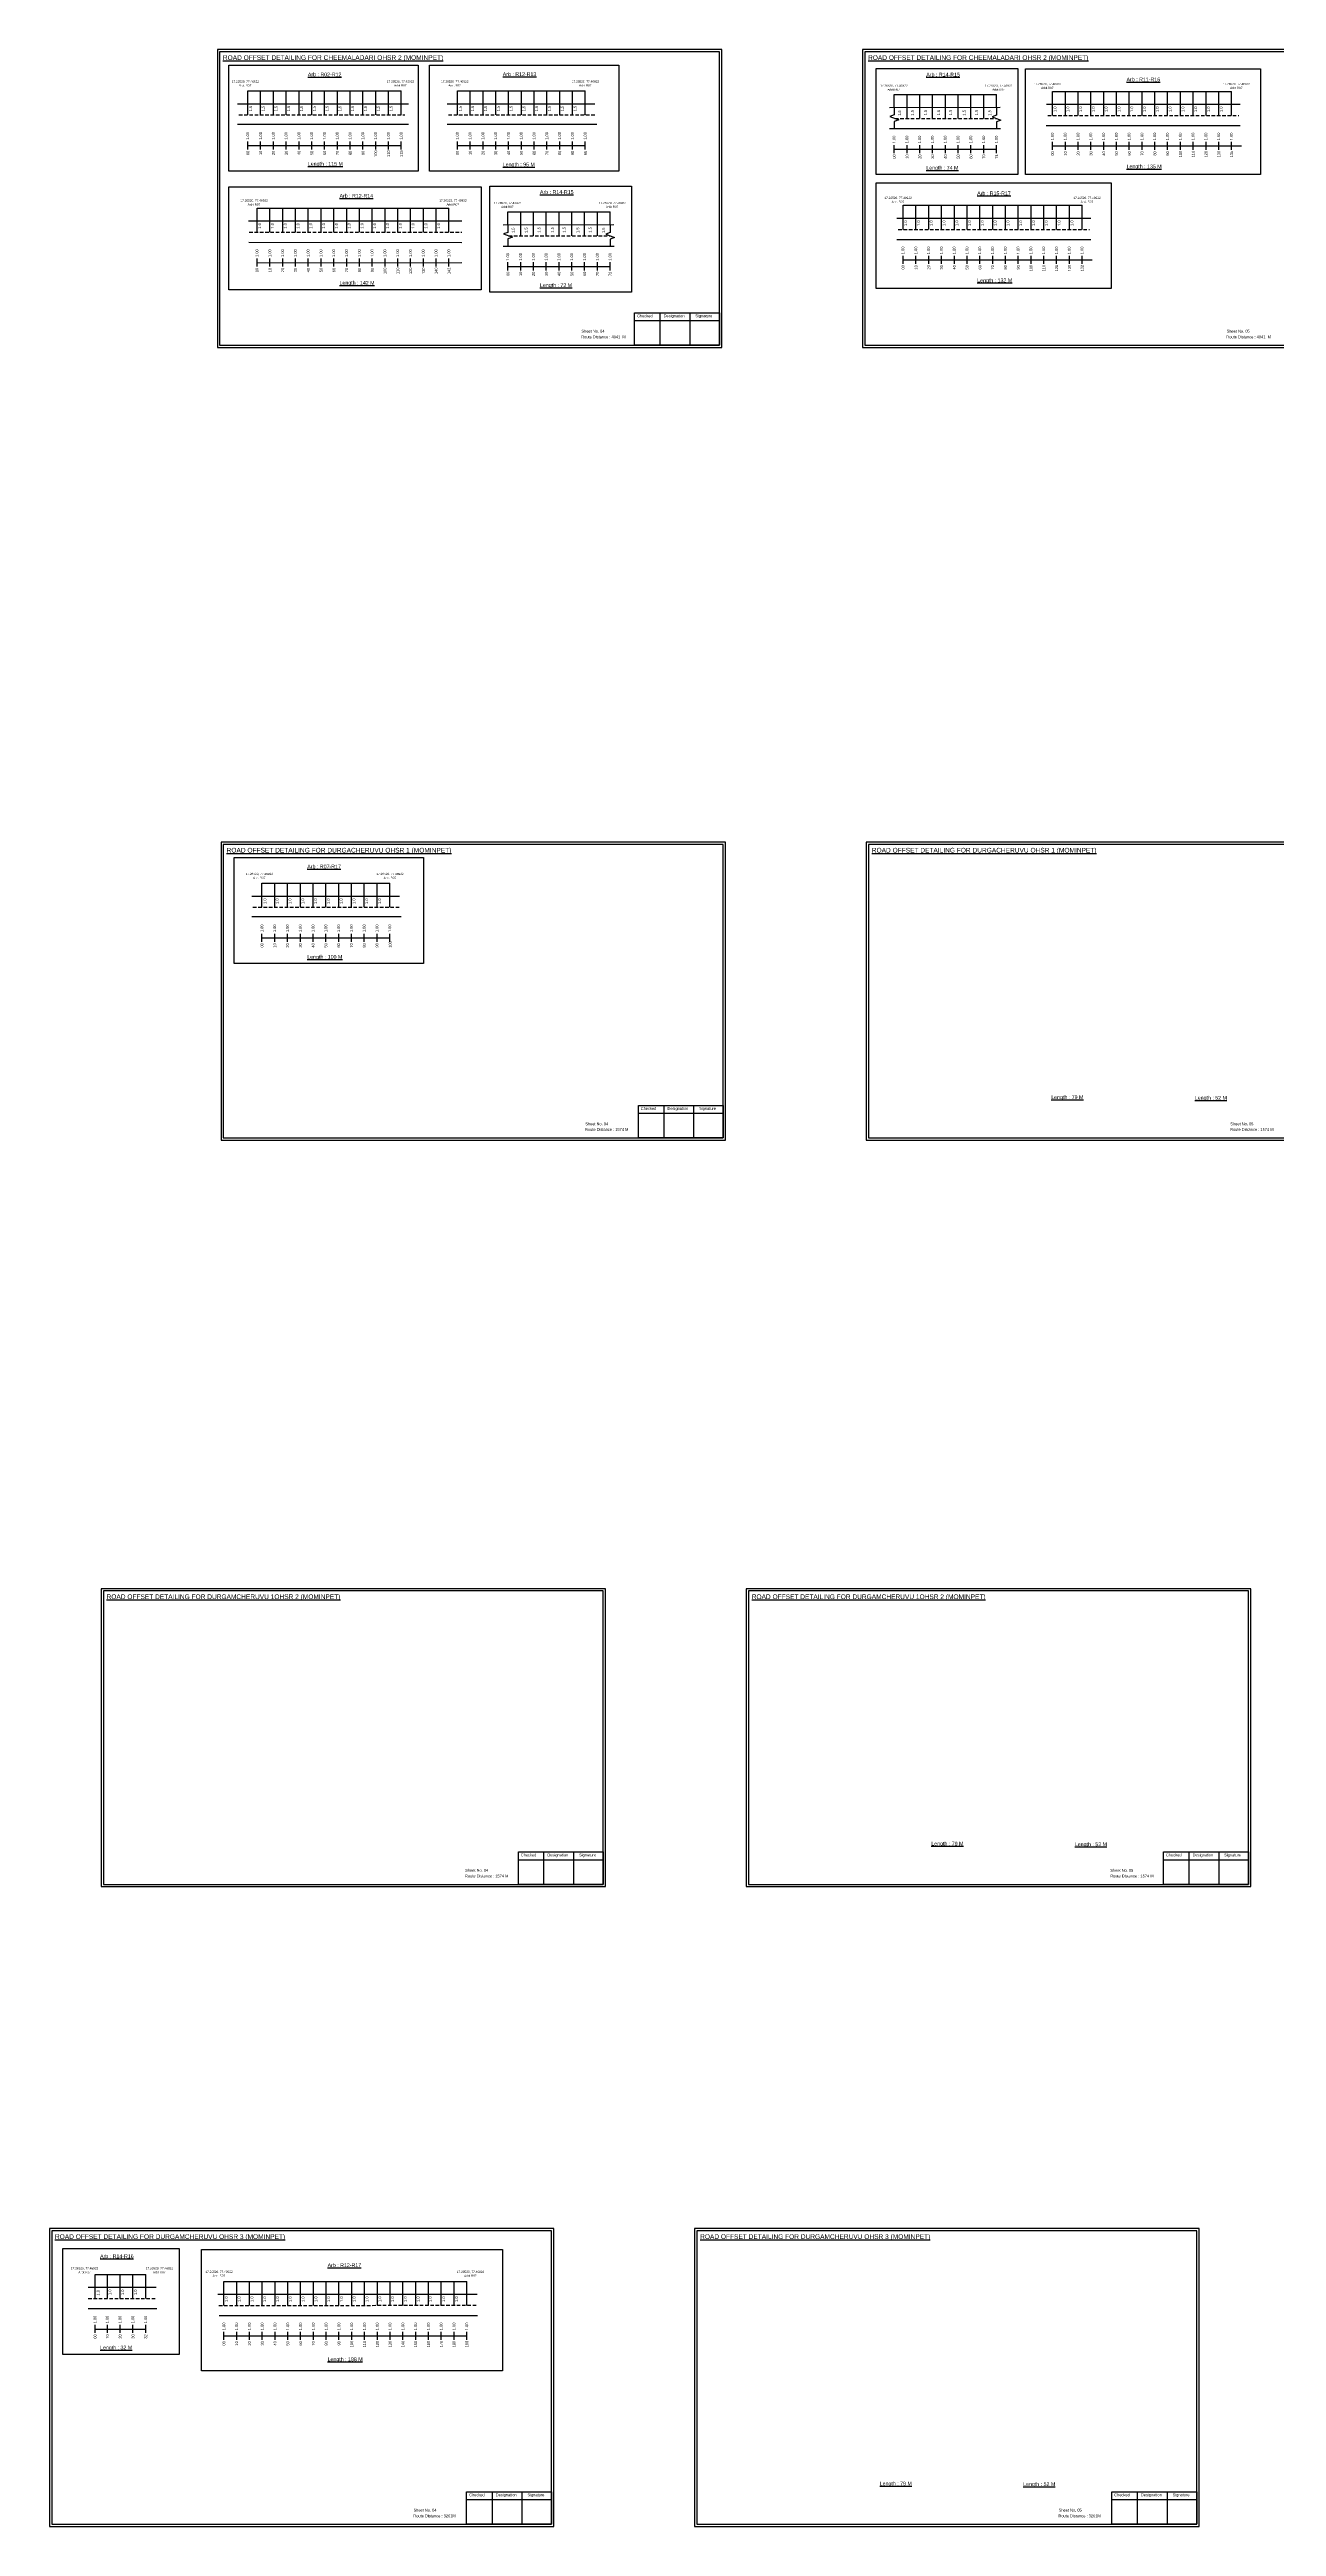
# Model space of a CAD drawing. Header units: inches. Extents: x -117 to 51867, y -12715 to 3423.
# Drawn here: x 30909 to 32214, y -4514 to -1881 of the extents above; entities that cross this region are included whole.
import ezdxf

# ---------------------------------------------------------------- set-up
doc = ezdxf.new("R2010")
doc.units = ezdxf.units.IN
doc.header["$MEASUREMENT"] = 0
doc.linetypes.add('DASHED2', pattern=[0.375, 0.25, -0.125])
doc.layers.add('PDF_Geometry', color=7, linetype='Continuous')
doc.layers.add('PDF_Text', color=5, linetype='Continuous')
doc.styles.add('PDF Arial', font='arial.ttf')
doc.styles.get("Standard").update_dxf_attribs({"font": 'arial.ttf'})

msp = doc.modelspace()

# ---------------------------------------------------------------- linework, layer by layer
for p, q in [((31109.4, -1938.1), (31291.3, -1938.1)), ((31120.3, -1950), (31120.3, -1924.5)), ((31133.9, -1950), (31133.9, -1924.5)), ((31147.5, -1950), (31147.5, -1924.5)), ((31161.1, -1950), (31161.1, -1924.5)), ((31174.7, -1950), (31174.7, -1924.5)), ((31188.3, -1950), (31188.3, -1924.5)), ((31201.9, -1950), (31201.9, -1924.5)), ((31215.5, -1950), (31215.5, -1924.5)), ((31229.1, -1950), (31229.1, -1924.5)), ((31242.7, -1950), (31242.7, -1924.5)), ((31256.3, -1950), (31256.3, -1924.5)), ((31269.9, -1950), (31269.9, -1924.5)), ((31283.5, -1950), (31283.5, -1924.5)), ((31332.3, -1938.1), (31489.5, -1938.1)), ((31343.2, -1950), (31343.2, -1924.5)), ((31356.8, -1950), (31356.8, -1924.5)), ((31370.4, -1950), (31370.4, -1924.5)), ((31384, -1950), (31384, -1924.5)), ((31397.6, -1950), (31397.6, -1924.5)), ((31411.2, -1950), (31411.2, -1924.5)), ((31424.8, -1950), (31424.8, -1924.5)), ((31438.4, -1950), (31438.4, -1924.5)), ((31452, -1950), (31452, -1924.5)), ((31465.6, -1950), (31465.6, -1924.5)), ((31479.2, -1950), (31479.2, -1924.5)), ((31802.8, -1942), (31920.4, -1941.9)), ((31807.8, -1942), (31807.8, -1928.3)), ((31821.4, -1953.8), (31821.4, -1928.3)), ((31835, -1953.8), (31835, -1928.3)), ((31848.6, -1953.8), (31848.6, -1928.3)), ((31862.2, -1953.8), (31862.2, -1928.3)), ((31875.8, -1953.8), (31875.8, -1928.3)), ((31889.4, -1953.8), (31889.4, -1928.3)), ((31903, -1953.8), (31903, -1928.3)), ((31916.6, -1942), (31916.6, -1928.3)), ((31969.6, -1938.7), (32175.8, -1938.7)), ((31976.2, -1950.6), (31976.2, -1925)), ((31989.8, -1950.6), (31989.8, -1925)), ((32003.4, -1950.6), (32003.4, -1925)), ((32017, -1950.6), (32017, -1925)), ((32030.6, -1950.6), (32030.6, -1925)), ((32044.2, -1950.6), (32044.2, -1925)), ((32057.8, -1950.6), (32057.8, -1925)), ((32071.4, -1950.6), (32071.4, -1925)), ((32085, -1950.6), (32085, -1925)), ((32098.6, -1950.6), (32098.6, -1925)), ((32112.2, -1950.6), (32112.2, -1925)), ((32125.8, -1950.6), (32125.8, -1925)), ((32139.4, -1950.6), (32139.4, -1925)), ((32153, -1950.6), (32153, -1925)), ((32166.6, -1950.6), (32166.6, -1925)), ((31291.3, -1960.3), (31109.4, -1960.3)), ((31491.3, -1960.3), (31332.3, -1960.3)), ((31802.9, -1964.6), (31920.7, -1964.6)), ((31969.5, -1961.3), (32175.7, -1961.4)), ((31130.2, -2074.6), (31130.2, -2049.1)), ((31143.8, -2074.6), (31143.8, -2049.1)), ((31157.4, -2074.6), (31157.4, -2049.1)), ((31171, -2074.6), (31171, -2049.1)), ((31184.6, -2074.6), (31184.6, -2049.1)), ((31198.2, -2074.6), (31198.2, -2049.1)), ((31211.8, -2074.6), (31211.8, -2049.1)), ((31225.4, -2074.6), (31225.4, -2049.1)), ((31239, -2074.6), (31239, -2049.1)), ((31252.6, -2074.6), (31252.6, -2049.1)), ((31266.2, -2074.6), (31266.2, -2049.1)), ((31279.8, -2074.6), (31279.8, -2049.1)), ((31293.4, -2074.6), (31293.4, -2049.1)), ((31307, -2074.6), (31307, -2049.1)), ((31320.6, -2074.6), (31320.6, -2049.1)), ((31334.2, -2074.6), (31334.2, -2049.1)), ((31396.9, -2066.7), (31396.9, -2053.1)), ((31410.5, -2078.6), (31410.5, -2053.1)), ((31424.1, -2078.6), (31424.1, -2053.1)), ((31437.7, -2078.6), (31437.7, -2053.1)), ((31451.3, -2078.6), (31451.3, -2053.1)), ((31464.9, -2078.6), (31464.9, -2053.1)), ((31478.5, -2078.6), (31478.5, -2053.1)), ((31492.1, -2078.6), (31492.1, -2053.1)), ((31505.7, -2066.7), (31505.7, -2053.1)), ((31817.3, -2071.8), (31817.3, -2046.1)), ((31830.9, -2071.7), (31830.9, -2046.1)), ((31844.5, -2071.7), (31844.5, -2046.1)), ((31858.1, -2071.7), (31858.1, -2046.1)), ((31871.7, -2071.7), (31871.7, -2046.1)), ((31885.3, -2071.7), (31885.3, -2046.1)), ((31898.9, -2071.7), (31898.9, -2046.1)), ((31912.5, -2071.7), (31912.5, -2046.1)), ((31926.1, -2071.7), (31926.1, -2046.1)), ((31939.7, -2071.7), (31939.7, -2046.1)), ((31953.3, -2071.7), (31953.3, -2046.1)), ((31966.9, -2071.7), (31966.9, -2046.1)), ((31980.5, -2071.7), (31980.5, -2046.1)), ((31994.1, -2071.7), (31994.1, -2046.1)), ((32007.7, -2071.7), (32007.7, -2046.1)), ((31121, -2062.7), (31347.8, -2062.7)), ((31391.9, -2066.7), (31509.5, -2066.6)), ((31810.7, -2059.8), (32016.8, -2059.8)), ((31121.5, -2085.4), (31347.8, -2085.5)), ((31392, -2089.4), (31509.8, -2089.4)), ((31810.6, -2082.4), (32016.8, -2082.5)), ((31124.5, -2780.6), (31281.6, -2780.6)), ((31135.3, -2792.4), (31135.3, -2766.9)), ((31148.9, -2792.4), (31148.9, -2766.9)), ((31162.5, -2792.4), (31162.5, -2766.9)), ((31176.1, -2792.4), (31176.1, -2766.9)), ((31189.7, -2792.4), (31189.7, -2766.9)), ((31203.3, -2792.4), (31203.3, -2766.9)), ((31216.9, -2792.4), (31216.9, -2766.9)), ((31230.5, -2792.4), (31230.5, -2766.9)), ((31244.1, -2792.4), (31244.1, -2766.9)), ((31257.7, -2792.4), (31257.7, -2766.9)), ((31271.3, -2792.4), (31271.3, -2766.9)), ((31283.4, -2802.7), (31124.5, -2802.7)), ((30950.5, -4259.5), (31022.6, -4259.5)), ((30957.9, -4271.3), (30957.9, -4245.8)), ((30970.9, -4271.3), (30970.9, -4245.8)), ((30984.5, -4271.3), (30984.5, -4245.8)), ((30998.1, -4271.3), (30998.1, -4245.8)), ((31011.7, -4271.3), (31011.7, -4245.8)), ((31094.8, -4278.7), (31094.8, -4253.2)), ((31108.4, -4278.7), (31108.4, -4253.2)), ((31122, -4278.7), (31122, -4253.2)), ((31135.6, -4278.7), (31135.6, -4253.2)), ((31149.2, -4278.7), (31149.2, -4253.2)), ((31162.8, -4278.7), (31162.8, -4253.2)), ((31176.4, -4278.7), (31176.4, -4253.2)), ((31190, -4278.7), (31190, -4253.2)), ((31203.6, -4278.7), (31203.6, -4253.2)), ((31217.2, -4278.7), (31217.2, -4253.2)), ((31230.8, -4278.7), (31230.8, -4253.2)), ((31244.4, -4278.7), (31244.4, -4253.2)), ((31258, -4278.7), (31258, -4253.2)), ((31271.6, -4278.7), (31271.6, -4253.2)), ((31285.2, -4278.7), (31285.2, -4253.2)), ((31298.8, -4278.7), (31298.8, -4253.2)), ((31312.4, -4278.7), (31312.4, -4253.2)), ((31326, -4278.7), (31326, -4253.2)), ((31339.6, -4278.7), (31339.6, -4253.2)), ((31353.2, -4278.7), (31353.2, -4253.2)), ((30950.5, -4282.1), (31023.6, -4282.1)), ((31088.4, -4266.8), (31364.2, -4266.8)), ((31089.7, -4289.4), (31364.7, -4289.4))]:
    msp.add_line(p, q)
at = {"color": 5}
for p, q in [((31120.3, -1924.5), (31283.5, -1924.5)), ((31343.2, -1924.5), (31479.2, -1924.5)), ((31807.8, -1928.3), (31916.6, -1928.3)), ((31976.2, -1925), (32166.6, -1925)), ((31130.2, -2049.1), (31334.2, -2049.1)), ((31396.9, -2053.1), (31505.7, -2053.1)), ((31817.3, -2046.1), (32007.7, -2046.1)), ((31135.3, -2766.9), (31271.3, -2766.9)), ((30957.9, -4245.8), (31011.7, -4245.8)), ((31094.8, -4253.2), (31353.2, -4253.2))]:
    msp.add_line(p, q, dxfattribs=at)
at = {"linetype": 'DASHED2', "ltscale": 15}
for p, q in [((31110.7, -1950), (31287.1, -1950)), ((31333.6, -1950), (31489.5, -1950)), ((31808.5, -1953.8), (31916.6, -1953.8)), ((31971, -1950.6), (32174.2, -1950.6)), ((31121.8, -2074.6), (31347.8, -2074.6)), ((31397.6, -2078.6), (31505.7, -2078.6)), ((31812.1, -2071.8), (32015.3, -2071.7)), ((31125.7, -2792.4), (31281.6, -2792.4)), ((30950.5, -4271.3), (31023.1, -4271.3)), ((31089.4, -4278.7), (31363.4, -4278.6))]:
    msp.add_line(p, q, dxfattribs=at)
at = {"color": 217, "true_color": 0x93278f}
for p, q in [((31120.3, -1986.7), (31120.3, -1978.2)), ((31120.3, -1982.4), (31283.5, -1982.4)), ((31133.9, -1986.7), (31133.9, -1978.2)), ((31147.5, -1986.7), (31147.5, -1978.2)), ((31161.1, -1986.7), (31161.1, -1978.2)), ((31174.7, -1986.7), (31174.7, -1978.2)), ((31188.3, -1986.7), (31188.3, -1978.2)), ((31201.9, -1986.7), (31201.9, -1978.2)), ((31215.5, -1986.7), (31215.5, -1978.2)), ((31229.1, -1986.7), (31229.1, -1978.2)), ((31242.7, -1986.7), (31242.7, -1978.2)), ((31256.3, -1986.7), (31256.3, -1978.2)), ((31269.9, -1986.7), (31269.9, -1978.2)), ((31283.5, -1986.7), (31283.5, -1978.2)), ((31343.2, -1986.7), (31343.2, -1978.2)), ((31343.2, -1982.4), (31479.2, -1982.4)), ((31356.8, -1986.7), (31356.8, -1978.2)), ((31370.4, -1986.7), (31370.4, -1978.2)), ((31384, -1986.7), (31384, -1978.2)), ((31397.6, -1986.7), (31397.6, -1978.2)), ((31411.2, -1986.7), (31411.2, -1978.2)), ((31424.8, -1986.7), (31424.8, -1978.2)), ((31438.4, -1986.7), (31438.4, -1978.2)), ((31452, -1986.7), (31452, -1978.2)), ((31465.6, -1986.7), (31465.6, -1978.2)), ((31479.2, -1986.7), (31479.2, -1978.2)), ((31807.8, -1990.5), (31807.8, -1982)), ((31807.8, -1986.3), (31916.6, -1986.3)), ((31821.4, -1990.5), (31821.4, -1982)), ((31835, -1990.5), (31835, -1982)), ((31848.6, -1990.5), (31848.6, -1982)), ((31862.2, -1990.5), (31862.2, -1982)), ((31875.8, -1990.5), (31875.8, -1982)), ((31889.4, -1990.5), (31889.4, -1982)), ((31903, -1990.5), (31903, -1982)), ((31916.6, -1990.5), (31916.6, -1982)), ((31976.1, -1987.3), (31976.1, -1978.7)), ((31976.1, -1983), (32177.2, -1983)), ((31989.8, -1987.3), (31989.8, -1978.7)), ((32003.4, -1987.3), (32003.4, -1978.7)), ((32017, -1987.3), (32017, -1978.7)), ((32030.6, -1987.3), (32030.6, -1978.7)), ((32044.2, -1987.3), (32044.2, -1978.7)), ((32057.8, -1987.3), (32057.8, -1978.7)), ((32071.4, -1987.3), (32071.4, -1978.7)), ((32085, -1987.3), (32085, -1978.7)), ((32098.6, -1987.3), (32098.6, -1978.7)), ((32112.2, -1987.3), (32112.2, -1978.7)), ((32125.8, -1987.3), (32125.8, -1978.7)), ((32139.4, -1987.3), (32139.4, -1978.7)), ((32153, -1987.3), (32153, -1978.7)), ((32166.6, -1987.3), (32166.6, -1978.7)), ((31130.1, -2111.3), (31130.1, -2102.8)), ((31143.8, -2111.3), (31143.8, -2102.8)), ((31157.4, -2111.3), (31157.4, -2102.8)), ((31171, -2111.3), (31171, -2102.8)), ((31184.6, -2111.3), (31184.6, -2102.8)), ((31198.2, -2111.3), (31198.2, -2102.8)), ((31211.8, -2111.3), (31211.8, -2102.8)), ((31225.4, -2111.3), (31225.4, -2102.8)), ((31239, -2111.3), (31239, -2102.8)), ((31252.6, -2111.3), (31252.6, -2102.8)), ((31266.2, -2111.3), (31266.2, -2102.8)), ((31279.8, -2111.3), (31279.8, -2102.8)), ((31293.4, -2111.3), (31293.4, -2102.8)), ((31307, -2111.3), (31307, -2102.8)), ((31320.6, -2111.3), (31320.6, -2102.8)), ((31334.2, -2111.3), (31334.2, -2102.8)), ((31817.2, -2108.4), (31817.2, -2099.8)), ((31817.2, -2104.1), (32018.2, -2104.1)), ((31830.9, -2108.4), (31830.9, -2099.8)), ((31844.5, -2108.4), (31844.5, -2099.8)), ((31858.1, -2108.4), (31858.1, -2099.8)), ((31871.7, -2108.4), (31871.7, -2099.8)), ((31885.3, -2108.4), (31885.3, -2099.8)), ((31898.9, -2108.4), (31898.9, -2099.8)), ((31912.5, -2108.4), (31912.5, -2099.8)), ((31926.1, -2108.4), (31926.1, -2099.8)), ((31939.7, -2108.4), (31939.7, -2099.8)), ((31953.3, -2108.4), (31953.3, -2099.8)), ((31966.9, -2108.4), (31966.9, -2099.8)), ((31980.5, -2108.4), (31980.5, -2099.8)), ((31994.1, -2108.4), (31994.1, -2099.8)), ((32007.7, -2108.4), (32007.7, -2099.8)), ((31130.2, -2107.1), (31347.8, -2107)), ((31396.9, -2115.3), (31396.9, -2106.7)), ((31396.9, -2111), (31505.7, -2111)), ((31410.5, -2115.3), (31410.5, -2106.7)), ((31424.1, -2115.3), (31424.1, -2106.7)), ((31437.7, -2115.3), (31437.7, -2106.7)), ((31451.3, -2115.3), (31451.3, -2106.7)), ((31464.9, -2115.3), (31464.9, -2106.7)), ((31478.5, -2115.3), (31478.5, -2106.7)), ((31492.1, -2115.3), (31492.1, -2106.7)), ((31505.7, -2115.3), (31505.7, -2106.7)), ((31135.3, -2829.1), (31135.3, -2820.6)), ((31135.3, -2824.9), (31271.3, -2824.8)), ((31148.9, -2829.1), (31148.9, -2820.6)), ((31162.5, -2829.1), (31162.5, -2820.6)), ((31176.1, -2829.1), (31176.1, -2820.6)), ((31189.7, -2829.1), (31189.7, -2820.6)), ((31203.3, -2829.1), (31203.3, -2820.6)), ((31216.9, -2829.1), (31216.9, -2820.6)), ((31230.5, -2829.1), (31230.5, -2820.6)), ((31244.1, -2829.1), (31244.1, -2820.6)), ((31257.7, -2829.1), (31257.7, -2820.6)), ((31271.3, -2829.1), (31271.3, -2820.6)), ((30957.9, -4308), (30957.9, -4299.5)), ((30957.9, -4303.8), (31011.7, -4303.8)), ((30970.9, -4308), (30970.9, -4299.5)), ((30984.5, -4308), (30984.5, -4299.5)), ((30998.1, -4308), (30998.1, -4299.5)), ((31011.7, -4308), (31011.7, -4299.5)), ((31094.8, -4315.4), (31094.8, -4306.8)), ((31094.8, -4311.1), (31353.2, -4311.1)), ((31108.4, -4315.4), (31108.4, -4306.8)), ((31122, -4315.4), (31122, -4306.8)), ((31135.6, -4315.4), (31135.6, -4306.8)), ((31149.2, -4315.4), (31149.2, -4306.8)), ((31162.8, -4315.4), (31162.8, -4306.8)), ((31176.4, -4315.4), (31176.4, -4306.8)), ((31190, -4315.4), (31190, -4306.8)), ((31203.6, -4315.4), (31203.6, -4306.8)), ((31217.2, -4315.4), (31217.2, -4306.8)), ((31230.8, -4315.4), (31230.8, -4306.8)), ((31244.4, -4315.4), (31244.4, -4306.8)), ((31258, -4315.4), (31258, -4306.8)), ((31271.6, -4315.4), (31271.6, -4306.8)), ((31285.2, -4315.4), (31285.2, -4306.8)), ((31298.8, -4315.4), (31298.8, -4306.8)), ((31312.4, -4315.4), (31312.4, -4306.8)), ((31326, -4315.4), (31326, -4306.8)), ((31339.6, -4315.4), (31339.6, -4306.8)), ((31353.2, -4315.4), (31353.2, -4306.8))]:
    msp.add_line(p, q, dxfattribs=at)
for points in [[(31100.2, -1897), (31301.5, -1897), (31301.5, -2009.7), (31100.2, -2009.7)], [(31313.6, -1897), (31514.9, -1897), (31514.9, -2009.7), (31313.6, -2009.7)], [(31788.6, -1900.8), (31939.4, -1900.8), (31939.4, -2013.5), (31788.6, -2013.5)], [(31947.5, -1901.1), (32197.3, -1901.1), (32197.3, -2013.5), (31947.5, -2013.5)], [(31100.2, -2026.3), (31368.3, -2026.3), (31368.3, -2135.8), (31100.2, -2135.8)], [(31377.7, -2025.6), (31528.5, -2025.6), (31528.5, -2138.3), (31377.7, -2138.3)], [(31788.6, -2022.3), (32038.4, -2022.3), (32038.4, -2134.6), (31788.6, -2134.6)], [(31105.7, -2739.4), (31307, -2739.4), (31307, -2852.1), (31105.7, -2852.1)], [(30923.4, -4218.3), (31047.2, -4218.3), (31047.2, -4331), (30923.4, -4331)], [(31071, -4219.4), (31391, -4219.4), (31391, -4348.4), (31071, -4348.4)]]:
    msp.add_lwpolyline(points, close=True)
at = {"linetype": 'Continuous'}
for points in [[(31807.8, -1941.7), (31807.8, -1950.1), (31803, -1951.8), (31812.5, -1955.3), (31807.8, -1957), (31807.8, -1964.4)], [(31916.6, -1942), (31916.6, -1950.4), (31911.8, -1952.1), (31921.3, -1955.6), (31916.6, -1957.3), (31916.6, -1964.6)], [(31396.9, -2066.4), (31396.9, -2074.9), (31392.1, -2076.6), (31401.6, -2080), (31396.9, -2081.8), (31396.9, -2089.1)], [(31505.7, -2066.7), (31505.7, -2075.1), (31500.9, -2076.9), (31510.4, -2080.3), (31505.7, -2082), (31505.7, -2089.4)]]:
    msp.add_lwpolyline(points, dxfattribs=at)
at = {"layer": 'PDF_Geometry'}
for points in [[(31087.9, -1880.5), (31087.9, -2197.2), (31624.4, -2197.2), (31624.4, -1880.5)], [(31090.2, -1882.8), (31090.2, -2194.8), (31622, -2194.8), (31622, -1882.8)], [(31774.1, -1880.5), (31774.1, -2197.2), (32310.6, -2197.2), (32310.6, -1880.5)], [(31776.4, -1882.8), (31776.4, -2194.8), (32308.2, -2194.8), (32308.2, -1882.8)], [(31091.9, -2723.2), (31091.9, -3039.9), (31628.4, -3039.9), (31628.4, -2723.2)], [(31094.2, -2725.5), (31094.2, -3037.5), (31625.9, -3037.5), (31625.9, -2725.5)], [(31778.1, -2723.2), (31778.1, -3039.9), (32314.5, -3039.9), (32314.5, -2723.2)], [(31780.4, -2725.5), (31780.4, -3037.5), (32312.1, -3037.5), (32312.1, -2725.5)], [(30964.3, -3516.8), (30964.3, -3833.5), (31500.7, -3833.5), (31500.7, -3516.8)], [(30966.6, -3519.1), (30966.6, -3831.1), (31498.3, -3831.1), (31498.3, -3519.1)], [(31650.4, -3516.8), (31650.4, -3833.5), (32186.9, -3833.5), (32186.9, -3516.8)], [(31652.8, -3519.1), (31652.8, -3831.1), (32184.5, -3831.1), (32184.5, -3519.1)], [(30909.3, -4197), (30909.3, -4513.7), (31445.8, -4513.7), (31445.8, -4197)], [(30911.7, -4199.3), (30911.7, -4511.3), (31443.4, -4511.3), (31443.4, -4199.3)], [(31595.5, -4197), (31595.5, -4513.7), (32132, -4513.7), (32132, -4197)], [(31597.8, -4199.3), (31597.8, -4511.3), (32129.6, -4511.3), (32129.6, -4199.3)]]:
    msp.add_lwpolyline(points, close=True, dxfattribs=at)
at = {"layer": 'PDF_Geometry', "color": 242, "true_color": 0xcc1f26}
for points in [[(31622, -2194.9), (31531.6, -2194.9), (31531.6, -2160.3), (31622, -2160.3)], [(31625.9, -3037.6), (31535.6, -3037.6), (31535.6, -3003), (31625.9, -3003)], [(31498.3, -3831.2), (31408, -3831.2), (31408, -3796.5), (31498.3, -3796.5)], [(32184.5, -3831.2), (32094.1, -3831.2), (32094.1, -3796.5), (32184.5, -3796.5)], [(31443.4, -4511.4), (31353, -4511.4), (31353, -4476.8), (31443.4, -4476.8)], [(32129.6, -4511.4), (32039.2, -4511.4), (32039.2, -4476.8), (32129.6, -4476.8)]]:
    msp.add_lwpolyline(points, close=True, dxfattribs=at)
for points in [[(31531.6, -2168.7), (31622, -2168.7)], [(31558.6, -2160.3), (31558.6, -2194.9)], [(31590.3, -2160.3), (31590.3, -2194.9)], [(31535.6, -3011.3), (31625.9, -3011.3)], [(31562.6, -3003), (31562.6, -3037.6)], [(31594.3, -3003), (31594.3, -3037.6)], [(31408, -3804.9), (31498.3, -3804.9)], [(31434.9, -3796.5), (31434.9, -3831.2)], [(31466.7, -3796.5), (31466.7, -3831.2)], [(32094.1, -3804.9), (32184.5, -3804.9)], [(32121.1, -3796.5), (32121.1, -3831.2)], [(32152.9, -3796.5), (32152.9, -3831.2)], [(31353, -4485.2), (31443.4, -4485.2)], [(31380, -4476.8), (31380, -4511.4)], [(31411.7, -4476.8), (31411.7, -4511.4)], [(32039.2, -4485.2), (32129.6, -4485.2)], [(32066.2, -4476.8), (32066.2, -4511.4)], [(32097.9, -4476.8), (32097.9, -4511.4)]]:
    msp.add_lwpolyline(points, dxfattribs=at)

# ---------------------------------------------------------------- texts
at = {"color": 242, "true_color": 0xcd2027}
for s, height, p in [('%%UROAD OFFSET DETAILING FOR CHEEMALADARI OHSR 2 (MOMINPET)', 5, (31093.7, -1891.6)), ('%%UROAD OFFSET DETAILING FOR CHEEMALADARI OHSR 2 (MOMINPET)', 5, (31779.9, -1891.6)), ('%%UArb : R02-R12', 4, (31184.1, -1909)), ('%%UArb : R12-R13', 4, (31391.4, -1908.7)), ('%%UArb : R14-R15', 4, (31841.9, -1909.2)), ('%%UArb : R11-R16', 4, (32054.9, -1914.3)), ('%%ULength : 115 M', 4, (31184.1, -2004)), ('%%ULength : 95 M', 4, (31391.4, -2004.7)), ('%%ULength : 74 M', 4, (31841.9, -2008.2)), ('%%ULength : 135 M', 4, (32054.9, -2006.8)), ('%%UArb : R12-R14', 4, (31217.8, -2038)), ('%%UArb : R14-R15', 4, (31431, -2034)), ('%%UArb : R15-R17', 4, (31896, -2035.4)), ('%%ULength : 142 M', 4, (31217.8, -2130.5)), ('%%ULength : 72 M', 4, (31431, -2133)), ('%%ULength : 132 M', 4, (31896, -2127.9)), ('%%UROAD OFFSET DETAILING FOR DURGACHERUVU OHSR 1 (MOMINPET)', 5, (31097.7, -2734.2)), ('%%UROAD OFFSET DETAILING FOR DURGACHERUVU OHSR 1 (MOMINPET)', 5, (31783.9, -2734.2)), ('%%UArb : R07-R17', 4, (31183.5, -2751.1)), ('%%ULength : 100 M', 4, (31183.5, -2847.1)), ('%%ULength : 79 M', 4, (31974.8, -2996.3)), ('%%ULength : 52 M', 4, (32127.5, -2996.9)), ('%%UROAD OFFSET DETAILING FOR DURGAMCHERUVU 1OHSR 2 (MOMINPET)', 5, (30970, -3527.8)), ('%%UROAD OFFSET DETAILING FOR DURGAMCHERUVU 1OHSR 2 (MOMINPET)', 5, (31656.2, -3527.8)), ('%%ULength : 79 M', 4, (31847.2, -3789.8)), ('%%ULength : 52 M', 4, (31999.9, -3790.5)), ('%%UROAD OFFSET DETAILING FOR DURGAMCHERUVU OHSR 3 (MOMINPET)', 5, (30915.1, -4208.1)), ('%%UROAD OFFSET DETAILING FOR DURGAMCHERUVU OHSR 3 (MOMINPET)', 5, (31601.3, -4208.1)), ('%%UArb : R14-R16', 4, (30963.1, -4228.5)), ('%%UArb : R12-R17', 4, (31205.1, -4238)), ('%%ULength : 32 M', 4, (30963.1, -4325.5)), ('%%ULength : 188 M', 4, (31205.1, -4338)), ('%%ULength : 79 M', 4, (31792.3, -4470.1)), ('%%ULength : 52 M', 4, (31944.9, -4470.7))]:
    msp.add_text(s, height=height, dxfattribs=at).set_placement(p)
at = {"color": 5}
for s, height, p in [('17.26520, 77.46922', 2.34, (31103.1, -1915.7)), ('Arbit R07', 2.25, (31110.9, -1919.8)), ('17.26520, 77.46922', 2.34, (31268.1, -1915.7)), ('Arbit R07', 2.25, (31275.9, -1919.8)), ('17.26520, 77.46922', 2.34, (31325.8, -1915.7)), ('Arbit R07', 2.25, (31333.6, -1919.8)), ('17.26520, 77.46922', 2.34, (31464.8, -1915.7)), ('Arbit R07', 2.25, (31472.6, -1919.8)), ('17.26520, 77.46922', 2.34, (31792.8, -1920.1)), ('Arbit R07', 2.25, (31800.6, -1924.2)), ('17.26520, 77.46922', 2.34, (31904.3, -1920.1)), ('Arbit R07', 2.25, (31912.1, -1924.2)), ('17.26520, 77.46922', 2.34, (31956.2, -1918.3)), ('Arbit R07', 2.25, (31964, -1922.4)), ('17.26520, 77.46922', 2.34, (32157.2, -1918.3)), ('Arbit R07', 2.25, (32165, -1922.4)), ('17.26520, 77.46922', 2.34, (31112.4, -2042.2)), ('Arbit R07', 2.25, (31120.2, -2046.4)), ('17.26520, 77.46922', 2.34, (31323.9, -2042.2)), ('Arbit R07', 2.25, (31331.7, -2046.4)), ('17.26520, 77.46922', 2.34, (31381.9, -2044.8)), ('Arbit R07', 2.25, (31389.7, -2048.9)), ('17.26520, 77.46922', 2.34, (31493.4, -2044.8)), ('Arbit R07', 2.25, (31501.2, -2048.9)), ('17.26520, 77.46922', 2.34, (31797.3, -2039.4)), ('Arbit R07', 2.25, (31805.1, -2043.5)), ('17.26520, 77.46922', 2.34, (31998.3, -2039.4)), ('Arbit R07', 2.25, (32006.1, -2043.5)), ('17.26520, 77.46922', 2.34, (31117.9, -2758.1)), ('Arbit R07', 2.25, (31125.8, -2762.2)), ('17.26520, 77.46922', 2.34, (31256.9, -2758.1)), ('Arbit R07', 2.25, (31264.8, -2762.2)), ('17.26520, 77.46922', 2.34, (30932.1, -4240.4)), ('17.26520, 77.46922', 2.34, (31011.6, -4240.4)), ('Arbit R07', 2.25, (30940, -4244.6)), ('Arbit R07', 2.25, (31019.5, -4244.6)), ('17.26520, 77.46922', 2.34, (31075.1, -4244.2)), ('Arbit R07', 2.25, (31082.9, -4248.3)), ('17.26520, 77.46922', 2.34, (31342.6, -4244.2)), ('Arbit R07', 2.25, (31350.4, -4248.3))]:
    msp.add_text(s, height=height, dxfattribs=at).set_placement(p)
for s, p in [('1.5', (31124.8, -1946.3)), ('1.5', (31138, -1946.3)), ('1.5', (31151.6, -1946.3)), ('1.5', (31165.2, -1946.3)), ('1.5', (31178.8, -1946.3)), ('1.5', (31192.4, -1946.3)), ('1.5', (31206, -1946.3)), ('1.5', (31219.6, -1946.3)), ('1.5', (31233.2, -1946.3)), ('1.5', (31246.8, -1946.3)), ('1.5', (31260.4, -1946.3)), ('1.5', (31274, -1946.3)), ('1.5', (31347.7, -1946.3)), ('1.5', (31360.9, -1946.3)), ('1.5', (31374.5, -1946.3)), ('1.5', (31388.1, -1946.3)), ('1.5', (31401.7, -1946.3)), ('1.5', (31415.3, -1946.3)), ('1.5', (31428.9, -1946.3)), ('1.5', (31442.5, -1946.3)), ('1.5', (31456.1, -1946.3)), ('1.5', (31469.7, -1946.3)), ('1.5', (31814.9, -1950.9)), ('1.5', (31828.7, -1950.7)), ('1.5', (31842.3, -1950.5)), ('1.5', (31856.5, -1950.5)), ('1.5', (31869.1, -1950.3)), ('1.5', (31883.6, -1950.7)), ('1.5', (31896.8, -1950.3)), ('1.5', (31910.9, -1950.8)), ('1.0', (31980.3, -1946.9)), ('1.0', (31993.9, -1946.9)), ('1.0', (32007.5, -1946.9)), ('1.0', (32021.1, -1946.9)), ('1.0', (32034.7, -1946.9)), ('1.0', (32048.3, -1946.9)), ('1.0', (32061.9, -1946.9)), ('1.0', (32075.5, -1946.9)), ('1.0', (32089.1, -1946.9)), ('1.0', (32102.7, -1946.9)), ('1.0', (32116.3, -1946.9)), ('1.0', (32129.9, -1946.9)), ('1.0', (32143.5, -1946.9)), ('1.0', (32157.1, -1946.9)), ('1.0', (31134.3, -2070.9)), ('1.0', (31147.9, -2070.9)), ('1.0', (31161.5, -2070.9)), ('1.0', (31175.1, -2070.9)), ('1.0', (31188.7, -2070.9)), ('1.0', (31202.3, -2070.9)), ('1.0', (31215.9, -2070.9)), ('1.0', (31229.5, -2070.9)), ('1.0', (31243.1, -2070.9)), ('1.0', (31256.7, -2070.9)), ('1.0', (31270.3, -2070.9)), ('1.0', (31283.9, -2070.9)), ('1.0', (31297.5, -2070.9)), ('1.0', (31311.1, -2070.9)), ('1.0', (31324.7, -2070.9)), ('1.5', (31404, -2075.6)), ('1.5', (31417.8, -2075.5)), ('1.5', (31431.4, -2075.2)), ('1.5', (31445.6, -2075.2)), ('1.5', (31458.2, -2075.1)), ('1.5', (31472.7, -2075.5)), ('1.5', (31485.9, -2075.1)), ('1.5', (31500, -2075.6)), ('1.0', (31821.4, -2068)), ('1.0', (31835, -2068)), ('1.0', (31848.6, -2068)), ('1.0', (31862.2, -2068)), ('1.0', (31875.8, -2068)), ('1.0', (31889.4, -2068)), ('1.0', (31903, -2068)), ('1.0', (31916.6, -2068)), ('1.0', (31930.2, -2068)), ('1.0', (31943.8, -2068)), ('1.0', (31957.4, -2068)), ('1.0', (31971, -2068)), ('1.0', (31984.6, -2068)), ('1.0', (31998.2, -2068)), ('1.0', (31139.9, -2788.8)), ('1.0', (31153, -2788.8)), ('1.0', (31166.6, -2788.8)), ('1.0', (31180.2, -2788.8)), ('1.0', (31193.8, -2788.8)), ('1.0', (31207.4, -2788.8)), ('1.0', (31221, -2788.8)), ('1.0', (31234.6, -2788.8)), ('1.0', (31248.2, -2788.8)), ('1.0', (31261.8, -2788.8)), ('1.0', (30962.5, -4268.2)), ('1.0', (30975, -4267.7)), ('1.0', (30988.6, -4267.7)), ('1.0', (31002.2, -4267.7)), ('1.0', (31098.9, -4275)), ('1.0', (31112.5, -4275)), ('1.0', (31126.1, -4275)), ('1.0', (31139.7, -4275)), ('1.0', (31153.3, -4275)), ('1.0', (31166.9, -4275)), ('1.0', (31180.5, -4275)), ('1.0', (31194.1, -4275)), ('1.0', (31207.7, -4275)), ('1.0', (31221.3, -4275)), ('1.0', (31234.9, -4275)), ('1.0', (31248.5, -4275)), ('1.0', (31262.1, -4275)), ('1.0', (31275.7, -4275)), ('1.0', (31289.3, -4275)), ('1.0', (31302.9, -4275)), ('1.0', (31315.8, -4275)), ('1.0', (31330.1, -4275)), ('1.0', (31343.7, -4275))]:
    msp.add_text(s, height=3, rotation=90).set_placement(p)
at = {"color": 217, "true_color": 0x93278f}
for s, p in [('1.00', (31121.6, -1976.4)), ('1.00', (31135.2, -1976.4)), ('1.00', (31148.8, -1976.4)), ('1.00', (31162.4, -1976.4)), ('1.00', (31176, -1976.4)), ('1.00', (31189.6, -1976.4)), ('1.00', (31203.2, -1976.4)), ('1.00', (31216.8, -1976.4)), ('1.00', (31230.4, -1976.4)), ('1.00', (31244, -1976.4)), ('1.00', (31257.6, -1976.4)), ('1.00', (31271.2, -1976.4)), ('1.00', (31284.8, -1976.4)), ('1.00', (31344.5, -1976.4)), ('1.00', (31358.1, -1976.4)), ('1.00', (31371.7, -1976.4)), ('1.00', (31385.3, -1976.4)), ('1.00', (31398.9, -1976.4)), ('1.00', (31412.5, -1976.4)), ('1.00', (31426.1, -1976.4)), ('1.00', (31439.7, -1976.4)), ('1.00', (31453.3, -1976.4)), ('1.00', (31466.9, -1976.4)), ('1.00', (31480.5, -1976.4)), ('1.00', (31809.1, -1980.2)), ('1.00', (31822.7, -1980.2)), ('1.00', (31836.3, -1980.2)), ('1.00', (31849.9, -1980.2)), ('1.00', (31863.5, -1980.2)), ('1.00', (31877.1, -1980.2)), ('1.00', (31890.7, -1980.2)), ('1.00', (31904.3, -1980.2)), ('1.00', (31917.9, -1980.2)), ('1.00', (31977.4, -1977)), ('1.00', (31991.1, -1977)), ('1.00', (32004.7, -1977)), ('1.00', (32018.3, -1977)), ('1.00', (32031.9, -1977)), ('1.00', (32045.5, -1977)), ('1.00', (32059.1, -1977)), ('1.00', (32072.7, -1977)), ('1.00', (32086.3, -1977)), ('1.00', (32099.9, -1977)), ('1.00', (32113.5, -1977)), ('1.00', (32127.1, -1977)), ('1.00', (32140.7, -1977)), ('1.00', (32154.3, -1977)), ('1.00', (32167.9, -1977)), ('00', (31121.8, -1992.7)), ('10', (31135.4, -1992.7)), ('20', (31149, -1992.7)), ('30', (31162.6, -1992.7)), ('40', (31176.2, -1992.7)), ('50', (31189.8, -1992.7)), ('60', (31203.4, -1992.7)), ('70', (31217, -1992.7)), ('80', (31230.6, -1992.7)), ('90', (31244.2, -1992.7)), ('100', (31257.8, -1994.7)), ('110', (31271.4, -1994.7)), ('115', (31285, -1994.7)), ('00', (31344.7, -1992.7)), ('10', (31358.3, -1992.7)), ('20', (31371.9, -1992.7)), ('30', (31385.5, -1992.7)), ('40', (31399.1, -1992.7)), ('50', (31412.7, -1992.7)), ('60', (31426.3, -1992.7)), ('70', (31439.9, -1992.7)), ('80', (31453.5, -1992.7)), ('90', (31467.1, -1992.7)), ('95', (31481.1, -1993)), ('00', (31809.3, -1996.6)), ('10', (31822.9, -1996.6)), ('20', (31836.5, -1996.6)), ('30', (31850.1, -1996.6)), ('40', (31863.7, -1996.6)), ('50', (31877.3, -1996.6)), ('60', (31890.9, -1996.6)), ('70', (31904.5, -1996.6)), ('74', (31918.1, -1996.6)), ('00', (31977.6, -1993.3)), ('10', (31991.3, -1993.3)), ('20', (32004.9, -1993.3)), ('30', (32018.5, -1993.3)), ('40', (32032.1, -1993.3)), ('50', (32045.7, -1993.3)), ('60', (32059.3, -1993.3)), ('70', (32072.9, -1993.3)), ('80', (32086.5, -1993.3)), ('90', (32100.1, -1993.3)), ('100', (32113.7, -1995.2)), ('110', (32127.3, -1995.2)), ('120', (32140.9, -1995.2)), ('130', (32154.5, -1995.2)), ('135', (32168.1, -1995.2)), ('1.00', (31131.4, -2101)), ('1.00', (31145.1, -2101)), ('1.00', (31158.7, -2101)), ('1.00', (31172.3, -2101)), ('1.00', (31185.9, -2101)), ('1.00', (31199.5, -2101)), ('1.00', (31213.1, -2101)), ('1.00', (31226.7, -2101)), ('1.00', (31240.3, -2101)), ('1.00', (31253.9, -2101)), ('1.00', (31267.5, -2101)), ('1.00', (31281.1, -2101)), ('1.00', (31294.7, -2101)), ('1.00', (31308.3, -2101)), ('1.00', (31321.9, -2101)), ('1.00', (31335.5, -2101)), ('1.00', (31398.2, -2105)), ('1.00', (31411.8, -2105)), ('1.00', (31425.4, -2105)), ('1.00', (31439, -2105)), ('1.00', (31452.6, -2105)), ('1.00', (31466.2, -2105)), ('1.00', (31479.8, -2105)), ('1.00', (31493.4, -2105)), ('1.00', (31507, -2105)), ('1.00', (31818.5, -2098.1)), ('1.00', (31832.2, -2098.1)), ('1.00', (31845.8, -2098.1)), ('1.00', (31859.4, -2098.1)), ('1.00', (31873, -2098.1)), ('1.00', (31886.6, -2098.1)), ('1.00', (31900.2, -2098.1)), ('1.00', (31913.8, -2098.1)), ('1.00', (31927.4, -2098.1)), ('1.00', (31941, -2098.1)), ('1.00', (31954.6, -2098.1)), ('1.00', (31968.2, -2098.1)), ('1.00', (31981.8, -2098.1)), ('1.00', (31995.4, -2098.1)), ('1.00', (32009, -2098.1)), ('00', (31131.6, -2117.3)), ('10', (31145.3, -2117.3)), ('20', (31158.9, -2117.3)), ('30', (31172.5, -2117.3)), ('40', (31186.1, -2117.3)), ('50', (31199.7, -2117.3)), ('60', (31213.3, -2117.3)), ('70', (31226.9, -2117.3)), ('80', (31240.5, -2117.3)), ('90', (31254.1, -2117.3)), ('100', (31267.7, -2119.3)), ('110', (31281.3, -2119.3)), ('120', (31294.9, -2119.3)), ('130', (31308.5, -2119.3)), ('140', (31322.1, -2119.3)), ('142', (31335.7, -2119.3)), ('00', (31398.4, -2121.3)), ('10', (31412, -2121.3)), ('20', (31425.6, -2121.3)), ('30', (31439.2, -2121.3)), ('40', (31452.8, -2121.3)), ('50', (31466.4, -2121.3)), ('60', (31480, -2121.3)), ('70', (31493.6, -2121.3)), ('72', (31507.2, -2121.3)), ('00', (31818.7, -2114.4)), ('10', (31832.4, -2114.4)), ('20', (31846, -2114.4)), ('30', (31859.6, -2114.4)), ('40', (31873.2, -2114.4)), ('50', (31886.8, -2114.4)), ('60', (31900.4, -2114.4)), ('70', (31914, -2114.4)), ('80', (31927.6, -2114.4)), ('90', (31941.2, -2114.4)), ('100', (31954.8, -2116.4)), ('110', (31968.4, -2116.4)), ('120', (31982, -2116.4)), ('130', (31995.6, -2116.4)), ('132', (32009.2, -2116.4)), ('1.00', (31136.7, -2818.8)), ('1.00', (31150.3, -2818.8)), ('1.00', (31163.9, -2818.8)), ('1.00', (31177.5, -2818.8)), ('1.00', (31191.1, -2818.8)), ('1.00', (31204.7, -2818.8)), ('1.00', (31218.3, -2818.8)), ('1.00', (31231.9, -2818.8)), ('1.00', (31245.5, -2818.8)), ('1.00', (31259.1, -2818.8)), ('1.00', (31272.7, -2818.8)), ('00', (31136.8, -2835.2)), ('10', (31150.4, -2835.2)), ('20', (31164, -2835.2)), ('30', (31177.6, -2835.2)), ('40', (31191.2, -2835.2)), ('50', (31204.8, -2835.2)), ('60', (31218.4, -2835.2)), ('70', (31232, -2835.2)), ('80', (31245.6, -2835.2)), ('90', (31259.2, -2835.2)), ('100', (31273.2, -2835.4)), ('1.00', (30959.2, -4297.8)), ('1.00', (30972.2, -4297.8)), ('1.00', (30985.8, -4297.8)), ('1.00', (30999.4, -4297.8)), ('1.00', (31013, -4297.8)), ('00', (30959.4, -4314.1)), ('10', (30972.4, -4314.1)), ('20', (30986, -4314.1)), ('30', (30999.6, -4314.1)), ('32', (31013.2, -4314.1)), ('1.00', (31096.2, -4305.1)), ('00', (31096.3, -4321.4)), ('1.00', (31109.8, -4305.1)), ('10', (31109.9, -4321.4)), ('1.00', (31123.4, -4305.1)), ('20', (31123.5, -4321.4)), ('1.00', (31137, -4305.1)), ('30', (31137.1, -4321.4)), ('1.00', (31150.6, -4305.1)), ('40', (31150.7, -4321.4)), ('1.00', (31164.2, -4305.1)), ('50', (31164.3, -4321.4)), ('1.00', (31177.8, -4305.1)), ('60', (31177.9, -4321.4)), ('1.00', (31191.4, -4305.1)), ('70', (31191.5, -4321.4)), ('1.00', (31205, -4305.1)), ('80', (31205.1, -4321.4)), ('1.00', (31218.6, -4305.1)), ('90', (31218.7, -4321.4)), ('1.00', (31232.2, -4305.1)), ('100', (31232.3, -4323.4)), ('1.00', (31245.8, -4305.1)), ('110', (31245.9, -4323.4)), ('1.00', (31259.4, -4305.1)), ('120', (31259.5, -4323.4)), ('1.00', (31273, -4305.1)), ('130', (31273.1, -4323.4)), ('1.00', (31286.6, -4305.1)), ('140', (31286.7, -4323.4)), ('1.00', (31300.2, -4305.1)), ('150', (31300.3, -4323.4)), ('1.00', (31313.8, -4305.1)), ('160', (31313.9, -4323.4)), ('1.00', (31327.4, -4305.1)), ('170', (31327.5, -4323.4)), ('1.00', (31341, -4305.1)), ('180', (31341.1, -4323.4)), ('1.00', (31354.6, -4305.1)), ('188', (31354.7, -4323.4))]:
    msp.add_text(s, height=3, rotation=90, dxfattribs=at).set_placement(p)
for s, p in [('Sheet No. 04', (31475.1, -2181.4)), ('Route Distance : 4041  M', (31474.9, -2187.5)), ('Sheet No. 05', (32161.3, -2181.4)), ('Route Distance : 4041  M', (32161.1, -2187.5)), ('Sheet No. 04', (31479.1, -3024.1)), ('Route Distance : 1574 M', (31478.9, -3030.1)), ('Route Distance : 1574 M', (32165.1, -3030.1)), ('Sheet No. 05', (32165.3, -3024.1)), ('Sheet No. 04', (31351.5, -3817.7)), ('Sheet No. 05', (32037.6, -3817.7)), ('Route Distance : 1574 M', (31351.3, -3823.7)), ('Route Distance : 1574 M', (32037.5, -3823.7)), ('Sheet No. 04', (31296.5, -4497.9)), ('Route Distance : 3261M', (31296.4, -4504)), ('Sheet No. 05', (31982.7, -4497.9)), ('Route Distance : 3261M', (31982.5, -4504))]:
    msp.add_text(s, height=3).set_placement(p)
at = {"layer": 'PDF_Text', "color": 7, "attachment_point": 7, "style": 'PDF Arial'}
for s, insert, char_height in [('Checked', (31534.2, -2165.2), 3), ('Designation', (31562.6, -2166), 3.001), ('Signature', (31596.3, -2166), 3), ('Checked', (31538.2, -3007.8), 3), ('Designation', (31566.6, -3008.7), 3.001), ('Signature', (31600.3, -3008.7), 3), ('Checked', (31410.6, -3801.4), 3), ('Designation', (31438.9, -3802.3), 3.001), ('Signature', (31472.6, -3802.3), 3), ('Checked', (32096.8, -3801.4), 3), ('Designation', (32125.1, -3802.3), 3.001), ('Signature', (32158.8, -3802.3), 3), ('Checked', (31355.6, -4481.7), 3), ('Designation', (31384, -4482.5), 3.001), ('Signature', (31417.7, -4482.5), 3), ('Checked', (32041.8, -4481.7), 3), ('Designation', (32070.2, -4482.5), 3.001), ('Signature', (32103.9, -4482.5), 3)]:
    msp.add_mtext(s, dxfattribs=dict(at, insert=insert, char_height=char_height))

doc.saveas('drawing.dxf')
